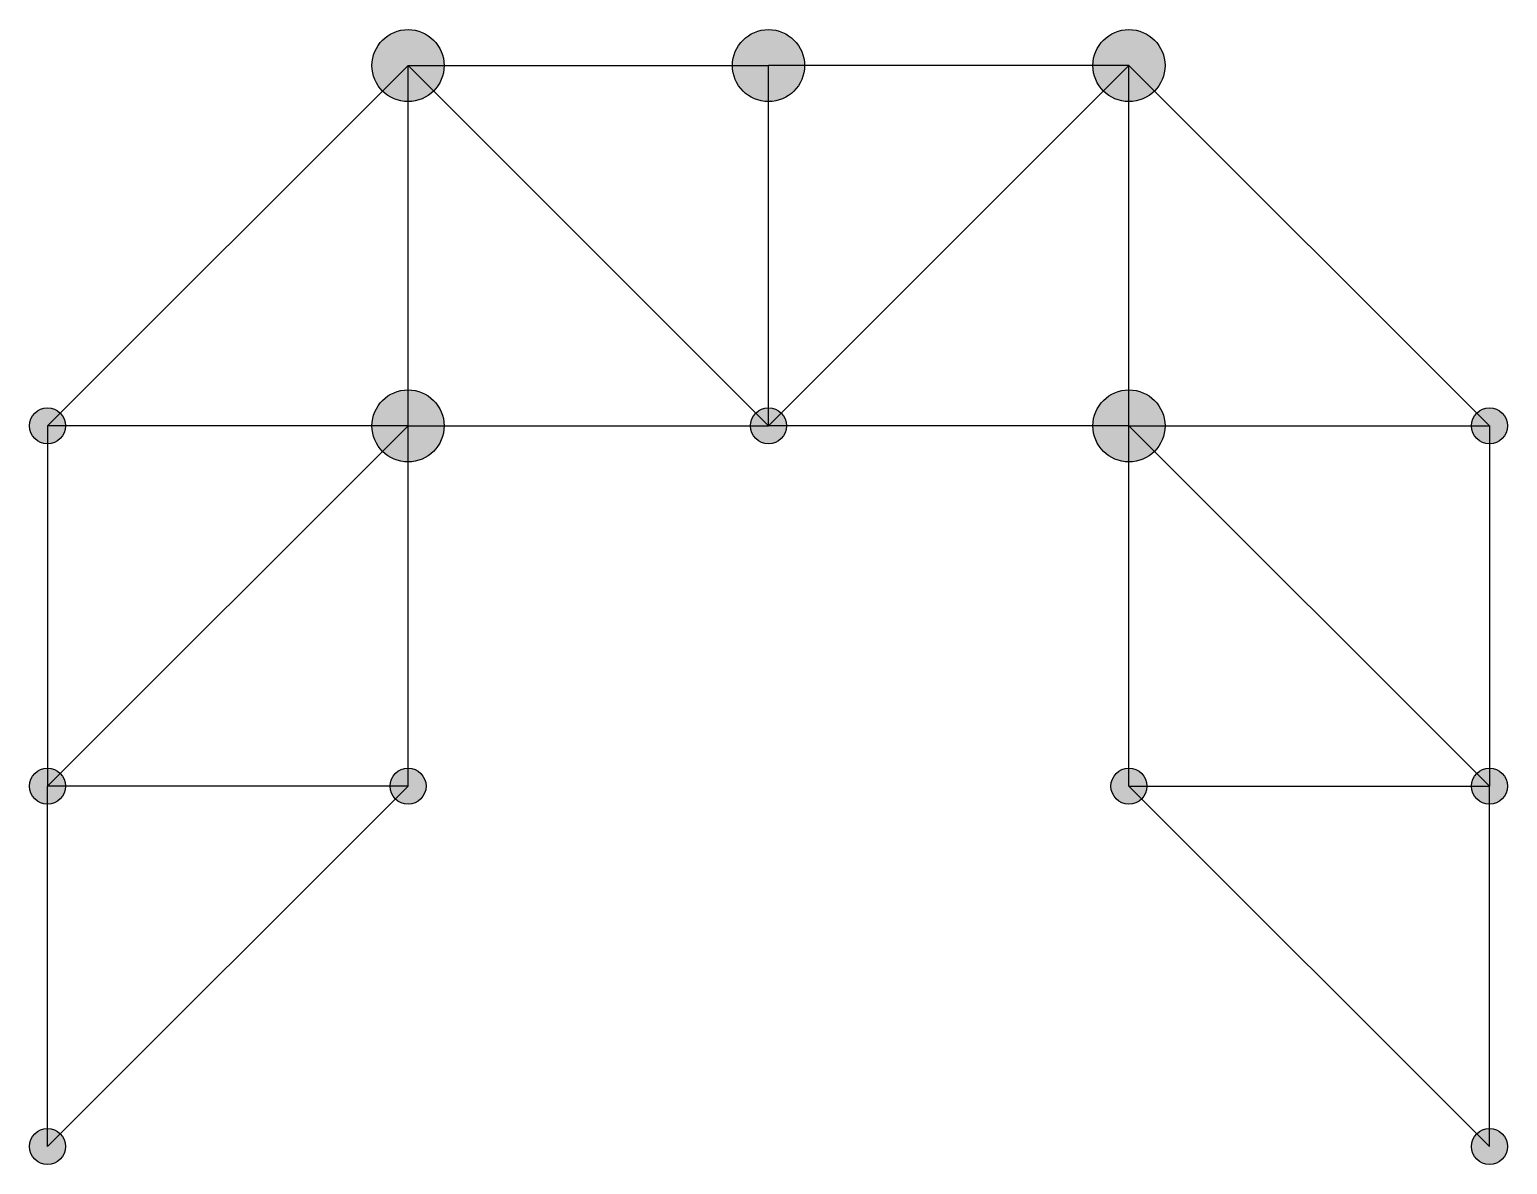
# Model space of a CAD drawing. Header units: millimetres. Extents: x -0.5 to 40.5, y -0.5 to 31.
import ezdxf

# ---------------------------------------------------------------- set-up
doc = ezdxf.new("R2010")
doc.units = ezdxf.units.MM
doc.layers.add('Barras', color=5, linetype='Continuous')
doc.layers.add('Nodos', color=1, linetype='Continuous')

msp = doc.modelspace()

# ---------------------------------------------------------------- hatches: boundary and pattern name
at = {"layer": 'Nodos'}
h = msp.add_hatch(color=256, dxfattribs=at)
h.dxf.hatch_style = 1
edge = h.paths.add_edge_path()
edge.add_arc((10, 30), 1, 0, 360)
h = msp.add_hatch(color=256, dxfattribs=at)
h.dxf.hatch_style = 1
edge = h.paths.add_edge_path()
edge.add_arc((20, 30), 1, 0, 360)
h = msp.add_hatch(color=256, dxfattribs=at)
h.dxf.hatch_style = 1
edge = h.paths.add_edge_path()
edge.add_arc((30, 30), 1, 0, 360)
h = msp.add_hatch(color=256, dxfattribs=at)
h.dxf.hatch_style = 1
edge = h.paths.add_edge_path()
edge.add_arc((10, 20), 1, 0, 360)
h = msp.add_hatch(color=256, dxfattribs=at)
h.dxf.hatch_style = 1
edge = h.paths.add_edge_path()
edge.add_arc((30, 20), 1, 0, 360)
h = msp.add_hatch(color=256, dxfattribs=at)
h.dxf.hatch_style = 1
edge = h.paths.add_edge_path()
edge.add_arc((0, 20), 0.5, 0, 360)
h = msp.add_hatch(color=256, dxfattribs=at)
h.dxf.hatch_style = 1
edge = h.paths.add_edge_path()
edge.add_arc((20, 20), 0.5, 0, 360)
h = msp.add_hatch(color=256, dxfattribs=at)
h.dxf.hatch_style = 1
edge = h.paths.add_edge_path()
edge.add_arc((40, 20), 0.5, 0, 360)
h = msp.add_hatch(color=256, dxfattribs=at)
h.dxf.hatch_style = 1
edge = h.paths.add_edge_path()
edge.add_arc((0, 10), 0.5, 0, 360)
h = msp.add_hatch(color=256, dxfattribs=at)
h.dxf.hatch_style = 1
edge = h.paths.add_edge_path()
edge.add_arc((10, 10), 0.5, 0, 360)
h = msp.add_hatch(color=256, dxfattribs=at)
h.dxf.hatch_style = 1
edge = h.paths.add_edge_path()
edge.add_arc((30, 10), 0.5, 0, 360)
h = msp.add_hatch(color=256, dxfattribs=at)
h.dxf.hatch_style = 1
edge = h.paths.add_edge_path()
edge.add_arc((40, 10), 0.5, 0, 360)
h = msp.add_hatch(color=256, dxfattribs=at)
h.dxf.hatch_style = 1
edge = h.paths.add_edge_path()
edge.add_arc((0, 0), 0.5, 0, 360)
h = msp.add_hatch(color=256, dxfattribs=at)
h.dxf.hatch_style = 1
edge = h.paths.add_edge_path()
edge.add_arc((40, 0), 0.5, 0, 360)

# ---------------------------------------------------------------- linework, layer by layer
at = {"layer": 'Barras'}
for p, q in [((0, 20), (10, 30)), ((10, 20), (10, 30)), ((10, 30), (20, 30)), ((10, 30), (20, 20)), ((20, 20), (20, 30)), ((30, 30), (20, 30)), ((30, 30), (20, 20)), ((40, 20), (30, 30)), ((30, 20), (30, 30)), ((10, 20), (0, 20)), ((0, 20), (0, 10)), ((10, 20), (0, 10)), ((10, 10), (10, 20)), ((10, 20), (20, 20)), ((30, 20), (20, 20)), ((30, 10), (30, 20)), ((30, 20), (40, 20)), ((30, 20), (40, 10)), ((40, 20), (40, 10)), ((0, 0), (0, 10)), ((0, 0), (10, 10)), ((10, 10), (0, 10)), ((40, 0), (30, 10)), ((30, 10), (40, 10)), ((40, 0), (40, 10))]:
    msp.add_line(p, q, dxfattribs=at)
at = {"layer": 'Nodos'}
for centre, radius in [((10, 30), 1), ((20, 30), 1), ((30, 30), 1), ((10, 20), 1), ((30, 20), 1), ((0, 20), 0.5), ((20, 20), 0.5), ((40, 20), 0.5), ((0, 10), 0.5), ((10, 10), 0.5), ((30, 10), 0.5), ((40, 10), 0.5), ((0, 0), 0.5), ((40, 0), 0.5)]:
    msp.add_circle(centre, radius, dxfattribs=at)

doc.saveas('drawing.dxf')
